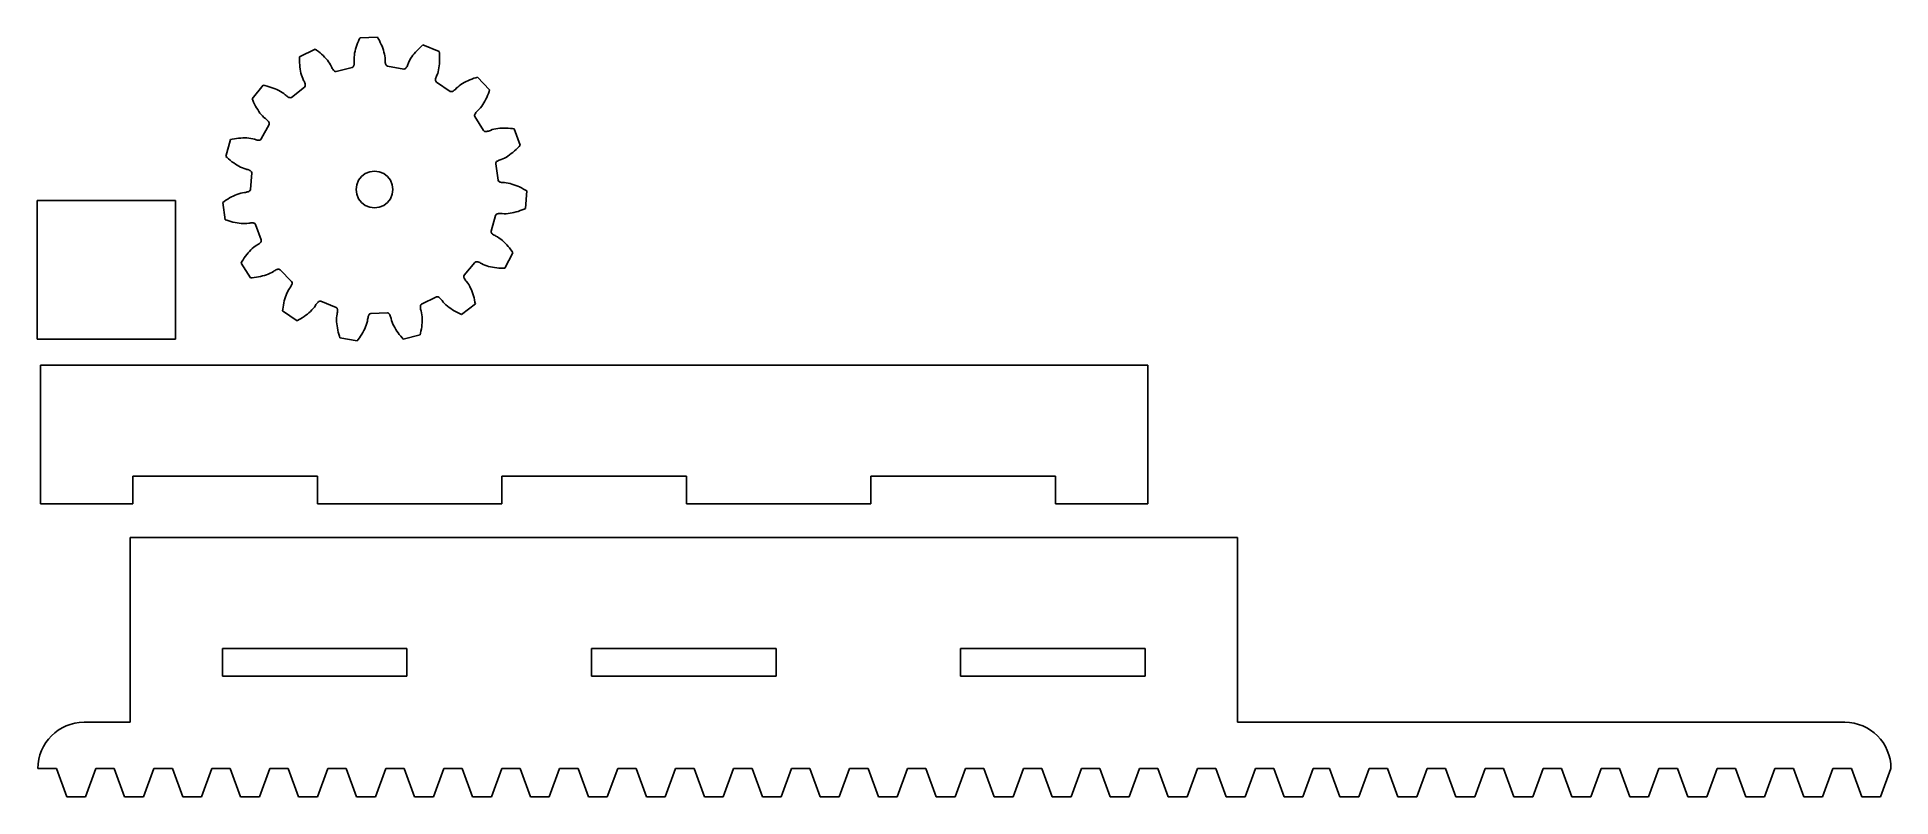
# Model space of a CAD drawing. Extents: x -61 to 140, y -14 to 68.
import ezdxf

# ---------------------------------------------------------------- set-up
doc = ezdxf.new("R2010")
doc.units = 0
doc.layers.get('0').update_dxf_attribs({"lineweight": 25})

msp = doc.modelspace()

# ---------------------------------------------------------------- linework, layer by layer
for p, q in [((-32.06, 66.12), (-30.36, 66.96)), ((-30.36, 66.96), (-30.21, 66.85)), ((-30.21, 66.85), (-30.02, 66.71)), ((-30.02, 66.71), (-29.84, 66.56)), ((-29.84, 66.56), (-29.67, 66.41)), ((-29.67, 66.41), (-29.5, 66.25)), ((-26.12, 66.3), (-26.09, 66.51)), ((-26.09, 66.51), (-26.04, 66.73)), ((-26.04, 66.73), (-25.99, 66.94)), ((-25.99, 66.94), (-25.92, 67.16)), ((-25.92, 67.16), (-25.85, 67.37)), ((-25.85, 67.37), (-25.77, 67.59)), ((-25.77, 67.59), (-25.68, 67.81)), ((-25.68, 67.81), (-25.59, 68.02)), ((-25.59, 68.02), (-25.51, 68.18)), ((-25.51, 68.18), (-23.61, 68.26)), ((-23.61, 68.26), (-23.53, 68.1)), ((-23.53, 68.1), (-23.41, 67.89)), ((-23.41, 67.89), (-23.31, 67.68)), ((-23.31, 67.68), (-23.21, 67.47)), ((-23.21, 67.47), (-23.12, 67.26)), ((-23.12, 67.26), (-23.05, 67.05)), ((-23.05, 67.05), (-22.97, 66.84)), ((-22.97, 66.84), (-22.91, 66.63)), ((-22.91, 66.63), (-22.86, 66.42)), ((-22.86, 66.42), (-22.82, 66.21)), ((-19.77, 66.29), (-19.63, 66.46)), ((-19.63, 66.46), (-19.49, 66.63)), ((-19.49, 66.63), (-19.33, 66.8)), ((-19.33, 66.8), (-19.17, 66.96)), ((-19.17, 66.96), (-19, 67.13)), ((-19, 67.13), (-18.83, 67.28)), ((-18.83, 67.28), (-18.69, 67.4)), ((-18.69, 67.4), (-16.93, 66.7)), ((-16.93, 66.7), (-16.91, 66.52)), ((-16.91, 66.52), (-16.89, 66.28)), ((-32.06, 65.95), (-32.06, 66.12)), ((-32.06, 65.71), (-32.06, 65.95)), ((-32.05, 65.48), (-32.06, 65.71)), ((-32.04, 65.25), (-32.05, 65.48)), ((-32.02, 65.02), (-32.04, 65.25)), ((-31.99, 64.8), (-32.02, 65.02)), ((-31.95, 64.58), (-31.99, 64.8)), ((-31.91, 64.36), (-31.95, 64.58)), ((-31.85, 64.15), (-31.91, 64.36)), ((-29.5, 66.25), (-29.35, 66.09)), ((-29.35, 66.09), (-29.2, 65.93)), ((-29.2, 65.93), (-29.05, 65.76)), ((-29.05, 65.76), (-28.92, 65.59)), ((-28.92, 65.59), (-28.8, 65.42)), ((-28.8, 65.42), (-28.69, 65.24)), ((-28.69, 65.24), (-28.6, 65.05)), ((-28.6, 65.05), (-28.56, 64.96)), ((-28.56, 64.96), (-28.51, 64.87)), ((-28.51, 64.87), (-28.46, 64.78)), ((-28.46, 64.78), (-28.4, 64.69)), ((-28.4, 64.69), (-28.36, 64.65)), ((-28.36, 64.65), (-28.32, 64.61)), ((-28.32, 64.61), (-28.28, 64.57)), ((-28.28, 64.57), (-28.22, 64.54)), ((-28.22, 64.54), (-28.09, 64.52)), ((-28.09, 64.52), (-26.35, 64.96)), ((-26.35, 64.96), (-26.24, 65.03)), ((-26.24, 65.03), (-26.21, 65.09)), ((-26.21, 65.09), (-26.18, 65.15)), ((-26.18, 65.15), (-26.17, 65.2)), ((-26.17, 65.2), (-26.15, 65.26)), ((-26.16, 65.88), (-26.15, 66.09)), ((-26.15, 65.67), (-26.16, 65.88)), ((-26.15, 66.09), (-26.12, 66.3)), ((-26.14, 65.57), (-26.15, 65.67)), ((-26.15, 65.26), (-26.14, 65.36)), ((-26.14, 65.47), (-26.14, 65.57)), ((-26.14, 65.36), (-26.14, 65.47)), ((-22.82, 66.21), (-22.79, 66.01)), ((-22.79, 66.01), (-22.79, 65.8)), ((-22.79, 65.8), (-22.79, 65.7)), ((-22.79, 65.7), (-22.78, 65.59)), ((-22.78, 65.59), (-22.77, 65.49)), ((-22.77, 65.49), (-22.75, 65.39)), ((-22.75, 65.39), (-22.74, 65.33)), ((-22.74, 65.33), (-22.71, 65.28)), ((-22.71, 65.28), (-22.69, 65.22)), ((-22.69, 65.22), (-22.65, 65.17)), ((-22.65, 65.17), (-22.53, 65.11)), ((-22.53, 65.11), (-20.77, 64.8)), ((-20.77, 64.8), (-20.64, 64.82)), ((-20.64, 64.82), (-20.58, 64.86)), ((-20.58, 64.86), (-20.54, 64.9)), ((-20.54, 64.9), (-20.5, 64.94)), ((-20.5, 64.94), (-20.47, 64.99)), ((-20.47, 64.99), (-20.41, 65.08)), ((-20.41, 65.08), (-20.37, 65.17)), ((-20.37, 65.17), (-20.33, 65.27)), ((-20.33, 65.27), (-20.3, 65.37)), ((-20.3, 65.37), (-20.22, 65.56)), ((-20.22, 65.56), (-20.12, 65.75)), ((-20.12, 65.75), (-20.02, 65.93)), ((-20.02, 65.93), (-19.9, 66.11)), ((-19.9, 66.11), (-19.77, 66.29)), ((-17.09, 64.31), (-17.17, 64.12)), ((-17.03, 64.51), (-17.09, 64.31)), ((-16.99, 64.72), (-17.03, 64.51)), ((-16.95, 64.93), (-16.99, 64.72)), ((-16.92, 65.14), (-16.95, 64.93)), ((-16.9, 65.37), (-16.92, 65.14)), ((-16.89, 65.59), (-16.9, 65.37)), ((-16.89, 66.28), (-16.88, 66.05)), ((-16.88, 65.82), (-16.89, 65.59)), ((-16.88, 66.05), (-16.88, 65.82)), ((-37.2, 61.58), (-35.99, 63.04)), ((-35.99, 63.04), (-35.81, 63)), ((-35.81, 63), (-35.58, 62.94)), ((-35.58, 62.94), (-35.36, 62.88)), ((-35.36, 62.88), (-35.14, 62.81)), ((-35.14, 62.81), (-34.92, 62.74)), ((-34.92, 62.74), (-34.71, 62.66)), ((-34.71, 62.66), (-34.51, 62.57)), ((-34.51, 62.57), (-34.31, 62.47)), ((-34.31, 62.47), (-34.12, 62.37)), ((-34.12, 62.37), (-33.94, 62.26)), ((-32.92, 61.73), (-31.52, 62.84)), ((-31.79, 63.95), (-31.85, 64.15)), ((-31.71, 63.76), (-31.79, 63.95)), ((-31.62, 63.57), (-31.71, 63.76)), ((-31.57, 63.48), (-31.62, 63.57)), ((-31.53, 63.39), (-31.57, 63.48)), ((-31.49, 63.29), (-31.53, 63.39)), ((-31.52, 62.84), (-31.45, 62.95)), ((-31.46, 63.19), (-31.49, 63.29)), ((-31.44, 63.13), (-31.46, 63.19)), ((-31.45, 62.95), (-31.44, 63.02)), ((-31.44, 63.08), (-31.44, 63.13)), ((-31.44, 63.02), (-31.44, 63.08)), ((-17.31, 63.72), (-17.32, 63.67)), ((-17.32, 63.67), (-17.32, 63.61)), ((-17.32, 63.61), (-17.32, 63.55)), ((-17.32, 63.55), (-17.3, 63.48)), ((-17.29, 63.83), (-17.31, 63.72)), ((-17.3, 63.48), (-17.22, 63.38)), ((-17.25, 63.93), (-17.29, 63.83)), ((-17.22, 64.02), (-17.25, 63.93)), ((-17.17, 64.12), (-17.22, 64.02)), ((-17.22, 63.38), (-15.74, 62.38)), ((-15.74, 62.38), (-15.61, 62.35)), ((-15.61, 62.35), (-15.54, 62.36)), ((-15.54, 62.36), (-15.48, 62.38)), ((-15.48, 62.38), (-15.43, 62.41)), ((-15.43, 62.41), (-15.39, 62.43)), ((-15.39, 62.43), (-15.3, 62.49)), ((-15.3, 62.49), (-15.22, 62.56)), ((-15.22, 62.56), (-15.14, 62.63)), ((-15.14, 62.63), (-15.07, 62.71)), ((-15.07, 62.71), (-14.92, 62.85)), ((-14.92, 62.85), (-14.76, 62.98)), ((-14.76, 62.98), (-14.59, 63.11)), ((-14.59, 63.11), (-14.41, 63.22)), ((-14.41, 63.22), (-14.22, 63.33)), ((-14.22, 63.33), (-14.02, 63.44)), ((-14.02, 63.44), (-13.82, 63.53)), ((-13.82, 63.53), (-13.61, 63.62)), ((-13.61, 63.62), (-13.4, 63.71)), ((-13.4, 63.71), (-13.18, 63.79)), ((-13.18, 63.79), (-12.95, 63.86)), ((-12.95, 63.86), (-12.78, 63.91)), ((-12.78, 63.91), (-11.46, 62.55)), ((-11.51, 62.38), (-11.59, 62.16)), ((-11.46, 62.55), (-11.51, 62.38)), ((-37.13, 61.42), (-37.2, 61.58)), ((-37.04, 61.2), (-37.13, 61.42)), ((-36.93, 60.99), (-37.04, 61.2)), ((-36.83, 60.78), (-36.93, 60.99)), ((-36.72, 60.59), (-36.83, 60.78)), ((-36.6, 60.4), (-36.72, 60.59)), ((-36.48, 60.21), (-36.6, 60.4)), ((-33.94, 62.26), (-33.77, 62.14)), ((-33.77, 62.14), (-33.61, 62.01)), ((-33.61, 62.01), (-33.53, 61.94)), ((-33.53, 61.94), (-33.45, 61.87)), ((-33.45, 61.87), (-33.37, 61.81)), ((-33.37, 61.81), (-33.28, 61.76)), ((-33.28, 61.76), (-33.23, 61.73)), ((-33.23, 61.73), (-33.17, 61.71)), ((-33.17, 61.71), (-33.11, 61.7)), ((-33.11, 61.7), (-33.05, 61.69)), ((-33.05, 61.69), (-32.92, 61.73)), ((-12.73, 60.29), (-12.81, 60.23)), ((-12.58, 60.44), (-12.73, 60.29)), ((-12.44, 60.6), (-12.58, 60.44)), ((-12.31, 60.77), (-12.44, 60.6)), ((-12.19, 60.94), (-12.31, 60.77)), ((-12.08, 61.13), (-12.19, 60.94)), ((-11.97, 61.32), (-12.08, 61.13)), ((-11.87, 61.52), (-11.97, 61.32)), ((-11.77, 61.73), (-11.87, 61.52)), ((-11.68, 61.94), (-11.77, 61.73)), ((-11.59, 62.16), (-11.68, 61.94)), ((-36.35, 60.03), (-36.48, 60.21)), ((-36.21, 59.86), (-36.35, 60.03)), ((-36.07, 59.71), (-36.21, 59.86)), ((-36.21, 57.22), (-35.37, 58.8)), ((-35.92, 59.56), (-36.07, 59.71)), ((-35.76, 59.43), (-35.92, 59.56)), ((-35.68, 59.36), (-35.76, 59.43)), ((-35.6, 59.3), (-35.68, 59.36)), ((-35.53, 59.22), (-35.6, 59.3)), ((-35.46, 59.14), (-35.53, 59.22)), ((-35.43, 59.1), (-35.46, 59.14)), ((-35.4, 59.05), (-35.43, 59.1)), ((-35.37, 58.99), (-35.4, 59.05)), ((-35.35, 58.93), (-35.37, 58.99)), ((-35.37, 58.8), (-35.35, 58.93)), ((-13.09, 59.83), (-13.1, 59.77)), ((-13.1, 59.77), (-13.07, 59.64)), ((-13.07, 59.89), (-13.09, 59.83)), ((-13.04, 59.94), (-13.07, 59.89)), ((-13.07, 59.64), (-12.12, 58.13)), ((-13.01, 59.99), (-13.04, 59.94)), ((-12.95, 60.08), (-13.01, 59.99)), ((-12.88, 60.15), (-12.95, 60.08)), ((-12.81, 60.23), (-12.88, 60.15)), ((-11.19, 58.23), (-10.99, 58.28)), ((-10.99, 58.28), (-10.78, 58.32)), ((-10.78, 58.32), (-10.56, 58.35)), ((-10.56, 58.35), (-10.35, 58.38)), ((-10.35, 58.38), (-10.13, 58.39)), ((-10.13, 58.39), (-9.9, 58.4)), ((-9.9, 58.4), (-9.67, 58.39)), ((-9.67, 58.39), (-9.44, 58.39)), ((-9.44, 58.39), (-9.21, 58.37)), ((-9.21, 58.37), (-8.98, 58.34)), ((-8.98, 58.34), (-8.8, 58.32)), ((-8.8, 58.32), (-8.14, 56.54)), ((-40.05, 55.34), (-39.54, 57.16)), ((-39.54, 57.16), (-39.36, 57.2)), ((-39.36, 57.2), (-39.13, 57.24)), ((-39.13, 57.24), (-38.9, 57.27)), ((-38.9, 57.27), (-38.67, 57.3)), ((-38.67, 57.3), (-38.44, 57.32)), ((-38.44, 57.32), (-38.22, 57.33)), ((-38.22, 57.33), (-37.99, 57.33)), ((-37.99, 57.33), (-37.78, 57.33)), ((-37.78, 57.33), (-37.56, 57.31)), ((-37.56, 57.31), (-37.35, 57.29)), ((-37.35, 57.29), (-37.14, 57.25)), ((-37.14, 57.25), (-36.95, 57.19)), ((-36.95, 57.19), (-36.85, 57.16)), ((-36.85, 57.16), (-36.75, 57.13)), ((-36.75, 57.13), (-36.65, 57.11)), ((-36.65, 57.11), (-36.54, 57.1)), ((-36.54, 57.1), (-36.48, 57.09)), ((-36.48, 57.09), (-36.43, 57.1)), ((-36.43, 57.1), (-36.37, 57.11)), ((-36.37, 57.11), (-36.3, 57.13)), ((-36.3, 57.13), (-36.21, 57.22)), ((-12.12, 58.13), (-12.02, 58.04)), ((-12.02, 58.04), (-11.95, 58.03)), ((-11.95, 58.03), (-11.89, 58.02)), ((-11.89, 58.02), (-11.84, 58.02)), ((-11.84, 58.02), (-11.78, 58.03)), ((-11.78, 58.03), (-11.68, 58.05)), ((-11.68, 58.05), (-11.57, 58.08)), ((-11.57, 58.08), (-11.48, 58.11)), ((-11.48, 58.11), (-11.38, 58.15)), ((-11.38, 58.15), (-11.19, 58.23)), ((-8.26, 56.41), (-8.43, 56.24)), ((-8.14, 56.54), (-8.26, 56.41)), ((-39.92, 55.21), (-40.05, 55.34)), ((-39.75, 55.06), (-39.92, 55.21)), ((-39.57, 54.91), (-39.75, 55.06)), ((-39.39, 54.76), (-39.57, 54.91)), ((-39.2, 54.63), (-39.39, 54.76)), ((-39.02, 54.5), (-39.2, 54.63)), ((-38.83, 54.38), (-39.02, 54.5)), ((-38.64, 54.27), (-38.83, 54.38)), ((-38.45, 54.17), (-38.64, 54.27)), ((-10.78, 54.67), (-10.8, 54.54)), ((-10.8, 54.54), (-10.55, 52.77)), ((-10.74, 54.72), (-10.78, 54.67)), ((-10.7, 54.77), (-10.74, 54.72)), ((-10.65, 54.8), (-10.7, 54.77)), ((-10.61, 54.83), (-10.65, 54.8)), ((-10.51, 54.89), (-10.61, 54.83)), ((-10.42, 54.93), (-10.51, 54.89)), ((-10.32, 54.96), (-10.42, 54.93)), ((-10.22, 55), (-10.32, 54.96)), ((-10.03, 55.07), (-10.22, 55)), ((-9.84, 55.16), (-10.03, 55.07)), ((-9.65, 55.26), (-9.84, 55.16)), ((-9.47, 55.37), (-9.65, 55.26)), ((-9.29, 55.5), (-9.47, 55.37)), ((-9.11, 55.63), (-9.29, 55.5)), ((-8.94, 55.77), (-9.11, 55.63)), ((-8.76, 55.92), (-8.94, 55.77)), ((-8.59, 56.07), (-8.76, 55.92)), ((-8.43, 56.24), (-8.59, 56.07)), ((-38.26, 54.08), (-38.45, 54.17)), ((-38.06, 54.01), (-38.26, 54.08)), ((-37.86, 53.95), (-38.06, 54.01)), ((-37.76, 53.93), (-37.86, 53.95)), ((-37.66, 53.9), (-37.76, 53.93)), ((-37.57, 53.87), (-37.66, 53.9)), ((-37.47, 53.82), (-37.57, 53.87)), ((-37.42, 53.79), (-37.47, 53.82)), ((-37.37, 53.76), (-37.42, 53.79)), ((-37.33, 53.72), (-37.37, 53.76)), ((-37.37, 51.76), (-37.25, 53.54)), ((-37.28, 53.67), (-37.33, 53.72)), ((-37.25, 53.54), (-37.28, 53.67)), ((-25.87, 52.27), (-25.94, 51.75)), ((-25.67, 52.75), (-25.87, 52.27)), ((-25.35, 53.17), (-25.67, 52.75)), ((-24.94, 53.48), (-25.35, 53.17)), ((-24.46, 53.68), (-24.94, 53.48)), ((-23.94, 53.75), (-24.46, 53.68)), ((-23.42, 53.68), (-23.94, 53.75)), ((-22.94, 53.48), (-23.42, 53.68)), ((-22.53, 53.17), (-22.94, 53.48)), ((-22.21, 52.75), (-22.53, 53.17)), ((-22.01, 52.27), (-22.21, 52.75)), ((-21.94, 51.75), (-22.01, 52.27)), ((-10.55, 52.77), (-10.49, 52.65)), ((-10.49, 52.65), (-10.44, 52.61)), ((-10.44, 52.61), (-10.38, 52.58)), ((-10.38, 52.58), (-10.33, 52.56)), ((-10.33, 52.56), (-10.28, 52.54)), ((-10.28, 52.54), (-10.17, 52.52)), ((-10.17, 52.52), (-10.07, 52.5)), ((-10.07, 52.5), (-9.97, 52.49)), ((-9.97, 52.49), (-9.86, 52.49)), ((-9.86, 52.49), (-9.66, 52.48)), ((-9.66, 52.48), (-9.45, 52.45)), ((-9.45, 52.45), (-9.24, 52.4)), ((-9.24, 52.4), (-9.04, 52.34)), ((-9.04, 52.34), (-8.83, 52.27)), ((-8.83, 52.27), (-8.62, 52.2)), ((-45.51, 50.54), (-60.51, 50.54)), ((-60.51, 50.54), (-60.51, 35.54)), ((-45.51, 35.54), (-45.51, 50.54)), ((-40.39, 50.35), (-40.24, 50.46)), ((-40.12, 48.47), (-40.39, 50.35)), ((-40.24, 50.46), (-40.05, 50.59)), ((-40.05, 50.59), (-39.85, 50.71)), ((-39.85, 50.71), (-39.65, 50.83)), ((-39.65, 50.83), (-39.45, 50.94)), ((-39.45, 50.94), (-39.25, 51.04)), ((-39.25, 51.04), (-39.05, 51.14)), ((-39.05, 51.14), (-38.85, 51.22)), ((-38.85, 51.22), (-38.65, 51.29)), ((-38.65, 51.29), (-38.44, 51.35)), ((-38.44, 51.35), (-38.24, 51.4)), ((-38.24, 51.4), (-38.03, 51.43)), ((-38.03, 51.43), (-37.93, 51.44)), ((-37.93, 51.44), (-37.83, 51.45)), ((-37.83, 51.45), (-37.73, 51.48)), ((-37.73, 51.48), (-37.62, 51.51)), ((-37.62, 51.51), (-37.57, 51.53)), ((-37.57, 51.53), (-37.52, 51.56)), ((-37.52, 51.56), (-37.47, 51.59)), ((-37.47, 51.59), (-37.42, 51.64)), ((-37.42, 51.64), (-37.37, 51.76)), ((-25.94, 51.75), (-25.87, 51.23)), ((-25.87, 51.23), (-25.67, 50.75)), ((-25.67, 50.75), (-25.35, 50.34)), ((-25.35, 50.34), (-24.94, 50.02)), ((-22.94, 50.02), (-22.53, 50.34)), ((-22.53, 50.34), (-22.21, 50.75)), ((-22.21, 50.75), (-22.01, 51.23)), ((-22.01, 51.23), (-21.94, 51.75)), ((-21.94, 51.75), (-21.94, 51.75)), ((-21.94, 51.75), (-21.94, 51.75)), ((-8.62, 52.2), (-8.41, 52.11)), ((-8.41, 52.11), (-8.21, 52.02)), ((-8.21, 52.02), (-8, 51.92)), ((-8, 51.92), (-7.79, 51.8)), ((-7.79, 51.8), (-7.59, 51.69)), ((-7.59, 51.69), (-7.43, 51.59)), ((-7.43, 51.59), (-7.56, 49.7)), ((-39.95, 48.41), (-40.12, 48.47)), ((-39.72, 48.34), (-39.95, 48.41)), ((-39.5, 48.28), (-39.72, 48.34)), ((-39.28, 48.22), (-39.5, 48.28)), ((-24.94, 50.02), (-24.46, 49.82)), ((-24.46, 49.82), (-23.94, 49.75)), ((-23.94, 49.75), (-23.42, 49.82)), ((-23.42, 49.82), (-22.94, 50.02)), ((-10.81, 48.95), (-11.29, 47.23)), ((-10.73, 49.06), (-10.81, 48.95)), ((-10.67, 49.1), (-10.73, 49.06)), ((-10.62, 49.12), (-10.67, 49.1)), ((-10.56, 49.13), (-10.62, 49.12)), ((-10.51, 49.14), (-10.56, 49.13)), ((-10.4, 49.15), (-10.51, 49.14)), ((-10.29, 49.15), (-10.4, 49.15)), ((-10.19, 49.15), (-10.29, 49.15)), ((-10.09, 49.14), (-10.19, 49.15)), ((-9.88, 49.12), (-10.09, 49.14)), ((-9.67, 49.13), (-9.88, 49.12)), ((-9.46, 49.14), (-9.67, 49.13)), ((-9.25, 49.17), (-9.46, 49.14)), ((-9.03, 49.21), (-9.25, 49.17)), ((-8.82, 49.26), (-9.03, 49.21)), ((-8.6, 49.32), (-8.82, 49.26)), ((-8.38, 49.38), (-8.6, 49.32)), ((-8.16, 49.46), (-8.38, 49.38)), ((-7.94, 49.54), (-8.16, 49.46)), ((-7.73, 49.63), (-7.94, 49.54)), ((-7.56, 49.7), (-7.73, 49.63)), ((-39.05, 48.17), (-39.28, 48.22)), ((-38.83, 48.13), (-39.05, 48.17)), ((-38.61, 48.1), (-38.83, 48.13)), ((-38.4, 48.07), (-38.61, 48.1)), ((-38.18, 48.06), (-38.4, 48.07)), ((-37.97, 48.06), (-38.18, 48.06)), ((-37.76, 48.07), (-37.97, 48.06)), ((-37.56, 48.1), (-37.76, 48.07)), ((-37.45, 48.12), (-37.56, 48.1)), ((-37.35, 48.13), (-37.45, 48.12)), ((-37.25, 48.14), (-37.35, 48.13)), ((-37.14, 48.14), (-37.25, 48.14)), ((-37.09, 48.13), (-37.14, 48.14)), ((-37.03, 48.12), (-37.09, 48.13)), ((-36.97, 48.1), (-37.03, 48.12)), ((-36.91, 48.07), (-36.97, 48.1)), ((-36.83, 47.97), (-36.91, 48.07)), ((-36.83, 47.97), (-36.83, 47.97)), ((-36.21, 46.29), (-36.83, 47.97)), ((-36.21, 46.16), (-36.21, 46.29)), ((-11.29, 47.23), (-11.29, 47.1)), ((-11.29, 47.1), (-11.25, 47.04)), ((-11.25, 47.04), (-11.22, 46.99)), ((-11.22, 46.99), (-11.18, 46.95)), ((-11.18, 46.95), (-11.14, 46.92)), ((-11.14, 46.92), (-11.05, 46.85)), ((-11.05, 46.85), (-10.96, 46.79)), ((-10.96, 46.79), (-10.87, 46.75)), ((-10.87, 46.75), (-10.78, 46.7)), ((-10.78, 46.7), (-10.6, 46.61)), ((-10.6, 46.61), (-10.42, 46.49)), ((-10.42, 46.49), (-10.25, 46.37)), ((-10.25, 46.37), (-10.08, 46.23)), ((-10.08, 46.23), (-9.92, 46.08)), ((-38.18, 44.14), (-38.05, 44.33)), ((-38.05, 44.33), (-37.92, 44.52)), ((-37.92, 44.52), (-37.78, 44.7)), ((-37.78, 44.7), (-37.64, 44.88)), ((-37.64, 44.88), (-37.49, 45.04)), ((-37.49, 45.04), (-37.34, 45.2)), ((-37.34, 45.2), (-37.19, 45.35)), ((-37.19, 45.35), (-37.03, 45.49)), ((-37.03, 45.49), (-36.86, 45.62)), ((-36.86, 45.62), (-36.68, 45.73)), ((-36.68, 45.73), (-36.59, 45.78)), ((-36.59, 45.78), (-36.51, 45.83)), ((-36.51, 45.83), (-36.42, 45.89)), ((-36.42, 45.89), (-36.34, 45.96)), ((-36.34, 45.96), (-36.3, 46)), ((-36.3, 46), (-36.27, 46.05)), ((-36.27, 46.05), (-36.24, 46.1)), ((-36.24, 46.1), (-36.21, 46.16)), ((-9.92, 46.08), (-9.76, 45.93)), ((-8.93, 44.89), (-9.81, 43.22)), ((-9.76, 45.93), (-9.61, 45.76)), ((-9.61, 45.76), (-9.46, 45.59)), ((-9.46, 45.59), (-9.31, 45.42)), ((-9.31, 45.42), (-9.17, 45.23)), ((-9.17, 45.23), (-9.03, 45.04)), ((-9.03, 45.04), (-8.93, 44.89)), ((-38.4, 43.78), (-38.31, 43.94)), ((-37.39, 42.18), (-38.4, 43.78)), ((-38.31, 43.94), (-38.18, 44.14)), ((-36.97, 42.22), (-37.21, 42.19)), ((-36.74, 42.25), (-36.97, 42.22)), ((-36.51, 42.29), (-36.74, 42.25)), ((-36.29, 42.33), (-36.51, 42.29)), ((-36.07, 42.38), (-36.29, 42.33)), ((-35.86, 42.44), (-36.07, 42.38)), ((-35.65, 42.51), (-35.86, 42.44)), ((-35.45, 42.59), (-35.65, 42.51)), ((-35.25, 42.67), (-35.45, 42.59)), ((-35.07, 42.77), (-35.25, 42.67)), ((-34.89, 42.88), (-35.07, 42.77)), ((-34.81, 42.94), (-34.89, 42.88)), ((-34.72, 42.99), (-34.81, 42.94)), ((-34.63, 43.04), (-34.72, 42.99)), ((-34.53, 43.08), (-34.63, 43.04)), ((-34.48, 43.1), (-34.53, 43.08)), ((-34.42, 43.11), (-34.48, 43.1)), ((-34.36, 43.12), (-34.42, 43.11)), ((-34.29, 43.12), (-34.36, 43.12)), ((-34.18, 43.06), (-34.29, 43.12)), ((-32.93, 41.78), (-34.18, 43.06)), ((-14.22, 42.48), (-14.27, 42.36)), ((-14.27, 42.36), (-14.27, 42.29)), ((-14.27, 42.29), (-14.25, 42.23)), ((-14.25, 42.23), (-14.23, 42.18)), ((-13.08, 43.85), (-14.22, 42.48)), ((-12.97, 43.92), (-13.08, 43.85)), ((-12.9, 43.93), (-12.97, 43.92)), ((-12.84, 43.93), (-12.9, 43.93)), ((-12.78, 43.92), (-12.84, 43.93)), ((-12.73, 43.9), (-12.78, 43.92)), ((-12.63, 43.87), (-12.73, 43.9)), ((-12.53, 43.83), (-12.63, 43.87)), ((-12.44, 43.78), (-12.53, 43.83)), ((-12.35, 43.73), (-12.44, 43.78)), ((-12.17, 43.63), (-12.35, 43.73)), ((-11.98, 43.55), (-12.17, 43.63)), ((-11.77, 43.48), (-11.98, 43.55)), ((-11.57, 43.42), (-11.77, 43.48)), ((-11.35, 43.37), (-11.57, 43.42)), ((-11.14, 43.32), (-11.35, 43.37)), ((-10.92, 43.29), (-11.14, 43.32)), ((-10.69, 43.26), (-10.92, 43.29)), ((-10.46, 43.24), (-10.69, 43.26)), ((-10.23, 43.22), (-10.46, 43.24)), ((-9.99, 43.22), (-10.23, 43.22)), ((-9.81, 43.22), (-9.99, 43.22)), ((-37.21, 42.19), (-37.39, 42.18)), ((-33.59, 40.11), (-33.52, 40.32)), ((-33.52, 40.32), (-33.44, 40.52)), ((-33.44, 40.52), (-33.35, 40.71)), ((-33.35, 40.71), (-33.25, 40.89)), ((-33.25, 40.89), (-33.13, 41.06)), ((-33.13, 41.06), (-33.07, 41.15)), ((-33.07, 41.15), (-33.01, 41.23)), ((-33.01, 41.23), (-32.96, 41.32)), ((-32.96, 41.32), (-32.92, 41.42)), ((-32.88, 41.66), (-32.93, 41.78)), ((-32.92, 41.42), (-32.9, 41.47)), ((-32.9, 41.47), (-32.88, 41.53)), ((-32.87, 41.59), (-32.88, 41.66)), ((-32.88, 41.53), (-32.87, 41.59)), ((-14.23, 42.18), (-14.21, 42.13)), ((-14.21, 42.13), (-14.16, 42.03)), ((-14.16, 42.03), (-14.1, 41.95)), ((-14.1, 41.95), (-14.04, 41.86)), ((-14.04, 41.86), (-13.97, 41.79)), ((-13.97, 41.79), (-13.84, 41.62)), ((-13.84, 41.62), (-13.73, 41.45)), ((-13.73, 41.45), (-13.62, 41.26)), ((-13.62, 41.26), (-13.53, 41.07)), ((-13.53, 41.07), (-13.44, 40.87)), ((-13.44, 40.87), (-13.36, 40.66)), ((-13.36, 40.66), (-13.28, 40.45)), ((-13.28, 40.45), (-13.21, 40.24)), ((-13.21, 40.24), (-13.15, 40.01)), ((-33.91, 38.59), (-33.89, 38.77)), ((-32.33, 37.53), (-33.91, 38.59)), ((-33.89, 38.77), (-33.85, 39)), ((-33.85, 39), (-33.82, 39.23)), ((-33.82, 39.23), (-33.77, 39.46)), ((-33.77, 39.46), (-33.72, 39.68)), ((-33.72, 39.68), (-33.66, 39.9)), ((-33.66, 39.9), (-33.59, 40.11)), ((-31.21, 38.26), (-31.39, 38.12)), ((-31.04, 38.4), (-31.21, 38.26)), ((-30.88, 38.55), (-31.04, 38.4)), ((-30.73, 38.7), (-30.88, 38.55)), ((-30.58, 38.85), (-30.73, 38.7)), ((-30.45, 39.02), (-30.58, 38.85)), ((-30.34, 39.19), (-30.45, 39.02)), ((-30.28, 39.28), (-30.34, 39.19)), ((-30.23, 39.36), (-30.28, 39.28)), ((-30.16, 39.45), (-30.23, 39.36)), ((-30.09, 39.52), (-30.16, 39.45)), ((-30.05, 39.56), (-30.09, 39.52)), ((-30, 39.6), (-30.05, 39.56)), ((-29.95, 39.63), (-30, 39.6)), ((-29.89, 39.65), (-29.95, 39.63)), ((-29.76, 39.65), (-29.89, 39.65)), ((-28.1, 38.98), (-29.76, 39.65)), ((-28, 38.9), (-28.1, 38.98)), ((-28.03, 38.05), (-27.99, 38.25)), ((-27.97, 38.83), (-28, 38.9)), ((-27.99, 38.25), (-27.97, 38.35)), ((-27.95, 38.77), (-27.97, 38.83)), ((-27.97, 38.35), (-27.95, 38.45)), ((-27.94, 38.72), (-27.95, 38.77)), ((-27.95, 38.45), (-27.94, 38.56)), ((-27.94, 38.66), (-27.94, 38.72)), ((-27.94, 38.56), (-27.94, 38.66)), ((-24.53, 38.18), (-24.56, 38.13)), ((-24.5, 38.23), (-24.53, 38.18)), ((-24.45, 38.28), (-24.5, 38.23)), ((-24.33, 38.33), (-24.45, 38.28)), ((-22.54, 38.39), (-24.33, 38.33)), ((-22.42, 38.36), (-22.54, 38.39)), ((-22.37, 38.31), (-22.42, 38.36)), ((-22.33, 38.26), (-22.37, 38.31)), ((-22.3, 38.22), (-22.33, 38.26)), ((-22.27, 38.17), (-22.3, 38.22)), ((-18.96, 39.11), (-18.97, 39.06)), ((-18.97, 39.06), (-18.97, 39)), ((-18.97, 39), (-18.96, 38.89)), ((-18.95, 39.17), (-18.96, 39.11)), ((-18.96, 38.89), (-18.94, 38.79)), ((-18.93, 39.24), (-18.95, 39.17)), ((-18.94, 38.79), (-18.92, 38.69)), ((-18.84, 39.33), (-18.93, 39.24)), ((-18.92, 38.69), (-18.89, 38.59)), ((-18.89, 38.59), (-18.83, 38.39)), ((-17.23, 40.12), (-18.84, 39.33)), ((-18.83, 38.39), (-18.8, 38.19)), ((-18.8, 38.19), (-18.78, 37.97)), ((-17.1, 40.13), (-17.23, 40.12)), ((-17.04, 40.11), (-17.1, 40.13)), ((-16.98, 40.09), (-17.04, 40.11)), ((-16.93, 40.06), (-16.98, 40.09)), ((-16.89, 40.02), (-16.93, 40.06)), ((-16.81, 39.95), (-16.89, 40.02)), ((-16.74, 39.87), (-16.81, 39.95)), ((-16.68, 39.79), (-16.74, 39.87)), ((-16.62, 39.71), (-16.68, 39.79)), ((-16.49, 39.54), (-16.62, 39.71)), ((-16.35, 39.39), (-16.49, 39.54)), ((-16.19, 39.25), (-16.35, 39.39)), ((-16.03, 39.11), (-16.19, 39.25)), ((-15.85, 38.97), (-16.03, 39.11)), ((-15.67, 38.85), (-15.85, 38.97)), ((-15.48, 38.72), (-15.67, 38.85)), ((-15.29, 38.6), (-15.48, 38.72)), ((-15.09, 38.49), (-15.29, 38.6)), ((-14.88, 38.38), (-15.09, 38.49)), ((-14.67, 38.28), (-14.88, 38.38)), ((-14.5, 38.21), (-14.67, 38.28)), ((-13.01, 39.38), (-14.5, 38.21)), ((-13.15, 40.01), (-13.1, 39.79)), ((-13.1, 39.79), (-13.05, 39.56)), ((-13.05, 39.56), (-13.01, 39.38)), ((-32.17, 37.62), (-32.33, 37.53)), ((-31.97, 37.74), (-32.17, 37.62)), ((-31.77, 37.86), (-31.97, 37.74)), ((-31.58, 37.99), (-31.77, 37.86)), ((-31.39, 38.12), (-31.58, 37.99)), ((-28.05, 37.62), (-28.04, 37.84)), ((-28.04, 37.41), (-28.05, 37.62)), ((-28.04, 37.84), (-28.03, 38.05)), ((-28.02, 37.19), (-28.04, 37.41)), ((-28, 36.97), (-28.02, 37.19)), ((-27.96, 36.75), (-28, 36.97)), ((-27.92, 36.52), (-27.96, 36.75)), ((-27.87, 36.3), (-27.92, 36.52)), ((-27.81, 36.07), (-27.87, 36.3)), ((-25.21, 36.27), (-25.32, 36.07)), ((-25.1, 36.47), (-25.21, 36.27)), ((-25, 36.67), (-25.1, 36.47)), ((-24.91, 36.87), (-25, 36.67)), ((-24.83, 37.07), (-24.91, 36.87)), ((-24.76, 37.27), (-24.83, 37.07)), ((-24.71, 37.47), (-24.76, 37.27)), ((-24.68, 37.67), (-24.71, 37.47)), ((-24.66, 37.78), (-24.68, 37.67)), ((-24.64, 37.88), (-24.66, 37.78)), ((-24.62, 37.98), (-24.64, 37.88)), ((-24.58, 38.08), (-24.62, 37.98)), ((-24.56, 38.13), (-24.58, 38.08)), ((-22.23, 38.07), (-22.27, 38.17)), ((-22.19, 37.97), (-22.23, 38.07)), ((-22.17, 37.87), (-22.19, 37.97)), ((-22.15, 37.77), (-22.17, 37.87)), ((-22.1, 37.57), (-22.15, 37.77)), ((-22.03, 37.37), (-22.1, 37.57)), ((-21.95, 37.18), (-22.03, 37.37)), ((-21.85, 36.98), (-21.95, 37.18)), ((-21.75, 36.79), (-21.85, 36.98)), ((-21.64, 36.6), (-21.75, 36.79)), ((-21.51, 36.41), (-21.64, 36.6)), ((-21.38, 36.22), (-21.51, 36.41)), ((-21.25, 36.04), (-21.38, 36.22)), ((-18.95, 36.18), (-18.99, 36)), ((-18.9, 36.41), (-18.95, 36.18)), ((-18.86, 36.64), (-18.9, 36.41)), ((-18.82, 36.87), (-18.86, 36.64)), ((-18.8, 37.09), (-18.82, 36.87)), ((-18.78, 37.32), (-18.8, 37.09)), ((-18.78, 37.97), (-18.77, 37.76)), ((-18.77, 37.54), (-18.78, 37.32)), ((-18.77, 37.76), (-18.77, 37.54)), ((-60.51, 35.54), (-45.51, 35.54)), ((-27.75, 35.85), (-27.81, 36.07)), ((-27.69, 35.68), (-27.75, 35.85)), ((-25.82, 35.35), (-27.69, 35.68)), ((-25.71, 35.49), (-25.82, 35.35)), ((-25.58, 35.69), (-25.71, 35.49)), ((-25.44, 35.88), (-25.58, 35.69)), ((-25.32, 36.07), (-25.44, 35.88)), ((-21.1, 35.85), (-21.25, 36.04)), ((-20.95, 35.67), (-21.1, 35.85)), ((-20.83, 35.54), (-20.95, 35.67)), ((-18.99, 36), (-20.83, 35.54)), ((59.87, 32.71), (-60.13, 32.71)), ((-60.13, 32.71), (-60.13, 17.71)), ((59.87, 17.71), (59.87, 32.71)), ((-30.13, 20.71), (-50.13, 20.71)), ((-50.13, 20.71), (-50.13, 17.71)), ((-30.13, 17.71), (-30.13, 20.71)), ((9.87, 20.71), (-10.13, 20.71)), ((-10.13, 20.71), (-10.13, 17.71)), ((9.87, 17.71), (9.87, 20.71)), ((49.87, 20.71), (29.87, 20.71)), ((29.87, 20.71), (29.87, 17.71)), ((49.87, 17.71), (49.87, 20.71)), ((-60.13, 17.71), (-50.13, 17.71)), ((-30.13, 17.71), (-10.13, 17.71)), ((9.87, 17.71), (29.87, 17.71)), ((49.87, 17.71), (59.87, 17.71)), ((69.58, 14.04), (-50.42, 14.04)), ((-50.42, 14.04), (-50.42, -5.96)), ((69.58, -5.96), (69.58, 14.04)), ((-20.42, 2.04), (-40.42, 2.04)), ((-40.42, 2.04), (-40.42, -0.96)), ((-20.42, -0.96), (-20.42, 2.04)), ((19.58, 2.04), (-0.42, 2.04)), ((-0.42, 2.04), (-0.42, -0.96)), ((19.58, -0.96), (19.58, 2.04)), ((59.58, 2.04), (39.58, 2.04)), ((39.58, 2.04), (39.58, -0.96)), ((59.58, -0.96), (59.58, 2.04)), ((-40.42, -0.96), (-20.42, -0.96)), ((-0.42, -0.96), (19.58, -0.96)), ((39.58, -0.96), (59.58, -0.96)), ((-55.42, -5.96), (-50.42, -5.96)), ((69.58, -5.96), (135.42, -5.96)), ((-60.42, -10.96), (-58.42, -10.96)), ((-60.42, -10.96), (-58.42, -10.96)), ((-60.42, -10.96), (-60.42, -10.96)), ((-58.42, -10.96), (-57.3, -14.04)), ((-55.25, -14.04), (-54.13, -10.96)), ((-54.13, -10.96), (-52.14, -10.96)), ((-54.13, -10.96), (-52.14, -10.96)), ((-52.14, -10.96), (-51.02, -14.04)), ((-48.97, -14.04), (-47.85, -10.96)), ((-47.85, -10.96), (-45.85, -10.96)), ((-47.85, -10.96), (-45.85, -10.96)), ((-45.85, -10.96), (-44.73, -14.04)), ((-42.69, -14.04), (-41.57, -10.96)), ((-41.57, -10.96), (-39.57, -10.96)), ((-41.57, -10.96), (-39.57, -10.96)), ((-39.57, -10.96), (-38.45, -14.04)), ((-36.4, -14.04), (-35.28, -10.96)), ((-35.28, -10.96), (-33.29, -10.96)), ((-35.28, -10.96), (-33.29, -10.96)), ((-33.29, -10.96), (-32.17, -14.04)), ((-30.12, -14.04), (-29, -10.96)), ((-29, -10.96), (-27, -10.96)), ((-29, -10.96), (-27, -10.96)), ((-27, -10.96), (-25.88, -14.04)), ((-23.84, -14.04), (-22.72, -10.96)), ((-22.72, -10.96), (-20.72, -10.96)), ((-22.72, -10.96), (-20.72, -10.96)), ((-20.72, -10.96), (-19.6, -14.04)), ((-17.55, -14.04), (-16.43, -10.96)), ((-16.43, -10.96), (-14.44, -10.96)), ((-16.43, -10.96), (-14.44, -10.96)), ((-14.44, -10.96), (-13.32, -14.04)), ((-11.27, -14.04), (-10.15, -10.96)), ((-10.15, -10.96), (-8.15, -10.96)), ((-10.15, -10.96), (-8.15, -10.96)), ((-8.15, -10.96), (-7.03, -14.04)), ((-4.99, -14.04), (-3.87, -10.96)), ((-3.87, -10.96), (-1.87, -10.96)), ((-3.87, -10.96), (-1.87, -10.96)), ((-1.87, -10.96), (-0.75, -14.04)), ((1.29, -14.04), (2.42, -10.96)), ((2.42, -10.96), (4.41, -10.96)), ((2.42, -10.96), (4.41, -10.96)), ((4.41, -10.96), (5.53, -14.04)), ((7.58, -14.04), (8.7, -10.96)), ((8.7, -10.96), (10.7, -10.96)), ((8.7, -10.96), (10.7, -10.96)), ((10.7, -10.96), (11.82, -14.04)), ((13.86, -14.04), (14.98, -10.96)), ((14.98, -10.96), (16.98, -10.96)), ((14.98, -10.96), (16.98, -10.96)), ((16.98, -10.96), (18.1, -14.04)), ((20.14, -14.04), (21.26, -10.96)), ((21.26, -10.96), (23.26, -10.96)), ((21.26, -10.96), (23.26, -10.96)), ((23.26, -10.96), (24.38, -14.04)), ((26.43, -14.04), (27.55, -10.96)), ((27.55, -10.96), (29.55, -10.96)), ((27.55, -10.96), (29.55, -10.96)), ((29.55, -10.96), (30.67, -14.04)), ((32.71, -14.04), (33.83, -10.96)), ((33.83, -10.96), (35.83, -10.96)), ((33.83, -10.96), (35.83, -10.96)), ((35.83, -10.96), (36.95, -14.04)), ((38.99, -14.04), (40.11, -10.96)), ((40.11, -10.96), (42.11, -10.96)), ((40.11, -10.96), (42.11, -10.96)), ((42.11, -10.96), (43.23, -14.04)), ((45.28, -14.04), (46.4, -10.96)), ((46.4, -10.96), (48.4, -10.96)), ((46.4, -10.96), (48.4, -10.96)), ((48.4, -10.96), (49.52, -14.04)), ((51.56, -14.04), (52.68, -10.96)), ((52.68, -10.96), (54.68, -10.96)), ((52.68, -10.96), (54.68, -10.96)), ((54.68, -10.96), (55.8, -14.04)), ((57.84, -14.04), (58.96, -10.96)), ((58.96, -10.96), (60.96, -10.96)), ((58.96, -10.96), (60.96, -10.96)), ((60.96, -10.96), (62.08, -14.04)), ((64.13, -14.04), (65.25, -10.96)), ((65.25, -10.96), (67.25, -10.96)), ((65.25, -10.96), (67.25, -10.96)), ((67.25, -10.96), (68.37, -14.04)), ((70.41, -14.04), (71.53, -10.96)), ((71.53, -10.96), (73.53, -10.96)), ((71.53, -10.96), (73.53, -10.96)), ((73.53, -10.96), (74.65, -14.04)), ((76.69, -14.04), (77.81, -10.96)), ((77.81, -10.96), (79.58, -10.96)), ((77.81, -10.96), (79.58, -10.96)), ((79.58, -10.96), (80.7, -14.04)), ((82.75, -14.04), (83.87, -10.96)), ((83.87, -10.96), (85.87, -10.96)), ((83.87, -10.96), (85.87, -10.96)), ((85.87, -10.96), (86.99, -14.04)), ((89.03, -14.04), (90.15, -10.96)), ((90.15, -10.96), (92.15, -10.96)), ((90.15, -10.96), (92.15, -10.96)), ((92.15, -10.96), (93.27, -14.04)), ((95.31, -14.04), (96.43, -10.96)), ((96.43, -10.96), (98.43, -10.96)), ((96.43, -10.96), (98.43, -10.96)), ((98.43, -10.96), (99.55, -14.04)), ((101.6, -14.04), (102.72, -10.96)), ((102.72, -10.96), (104.72, -10.96)), ((102.72, -10.96), (104.72, -10.96)), ((104.72, -10.96), (105.84, -14.04)), ((107.88, -14.04), (109, -10.96)), ((109, -10.96), (111, -10.96)), ((109, -10.96), (111, -10.96)), ((111, -10.96), (112.12, -14.04)), ((114.16, -14.04), (115.28, -10.96)), ((115.28, -10.96), (117.28, -10.96)), ((115.28, -10.96), (117.28, -10.96)), ((117.28, -10.96), (118.4, -14.04)), ((120.45, -14.04), (121.57, -10.96)), ((121.57, -10.96), (123.57, -10.96)), ((121.57, -10.96), (123.57, -10.96)), ((123.57, -10.96), (124.69, -14.04)), ((126.73, -14.04), (127.85, -10.96)), ((127.85, -10.96), (129.85, -10.96)), ((127.85, -10.96), (129.85, -10.96)), ((129.85, -10.96), (130.97, -14.04)), ((133.01, -14.04), (134.13, -10.96)), ((134.13, -10.96), (136.13, -10.96)), ((134.13, -10.96), (136.13, -10.96)), ((136.13, -10.96), (137.25, -14.04)), ((139.3, -14.04), (140.42, -10.96)), ((140.42, -10.96), (140.42, -10.96)), ((-57.3, -14.04), (-55.25, -14.04)), ((-51.02, -14.04), (-48.97, -14.04)), ((-44.73, -14.04), (-42.69, -14.04)), ((-38.45, -14.04), (-36.4, -14.04)), ((-32.17, -14.04), (-30.12, -14.04)), ((-25.88, -14.04), (-23.84, -14.04)), ((-19.6, -14.04), (-17.55, -14.04)), ((-13.32, -14.04), (-11.27, -14.04)), ((-7.03, -14.04), (-4.99, -14.04)), ((-0.75, -14.04), (1.29, -14.04)), ((5.53, -14.04), (7.58, -14.04)), ((11.82, -14.04), (13.86, -14.04)), ((18.1, -14.04), (20.14, -14.04)), ((24.38, -14.04), (26.43, -14.04)), ((30.67, -14.04), (32.71, -14.04)), ((36.95, -14.04), (38.99, -14.04)), ((43.23, -14.04), (45.28, -14.04)), ((49.52, -14.04), (51.56, -14.04)), ((55.8, -14.04), (57.84, -14.04)), ((62.08, -14.04), (64.13, -14.04)), ((68.37, -14.04), (70.41, -14.04)), ((74.65, -14.04), (76.69, -14.04)), ((80.7, -14.04), (82.75, -14.04)), ((86.99, -14.04), (89.03, -14.04)), ((93.27, -14.04), (95.31, -14.04)), ((99.55, -14.04), (101.6, -14.04)), ((105.84, -14.04), (107.88, -14.04)), ((112.12, -14.04), (114.16, -14.04)), ((118.4, -14.04), (120.45, -14.04)), ((124.69, -14.04), (126.73, -14.04)), ((130.97, -14.04), (133.01, -14.04)), ((137.25, -14.04), (139.3, -14.04))]:
    msp.add_line(p, q)
for centre, start, end in [((-55.42, -10.96), 90, 180), ((135.42, -10.96), 0, 90)]:
    msp.add_arc(centre, 5, start, end)

doc.saveas('drawing.dxf')
